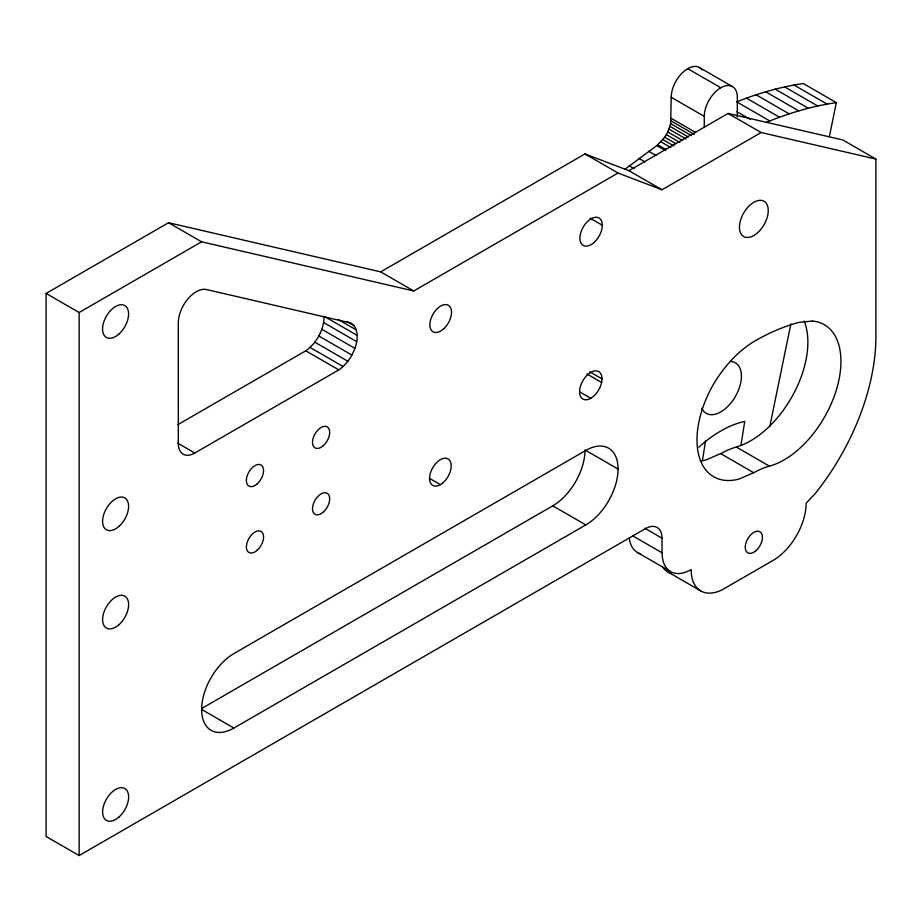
<?xml version="1.0" encoding="UTF-8"?>
<svg xmlns="http://www.w3.org/2000/svg" width="922" height="922" viewBox="0 0 922 922"><rect width="100%" height="100%" fill="white"/><g stroke="black" fill="none" stroke-linecap="round" stroke-linejoin="round"><path stroke-width="1.38" d="M624.932 169.245L656.844 145.572L664.75 137.228L667.793 131.938L670.651 123.617L671.216 97.294A23.373 13.496 -60 0 1 683.456 71.789A23.373 13.496 -60 0 1 702.045 69.945M177.923 424.604L305.77 350.809C316.742 342.996 323.933 329.811 324.175 316.304M356.745 341.682C357.782 335.078 357.24 326.722 350.798 323.011L206.551 289.554A25.378 14.648 -60 0 0 187.961 298.866A25.378 14.648 -60 0 0 178.303 322.827L178.315 443.459A23.373 13.496 -60 0 0 194.842 453.002L338.823 369.883C348.228 363.337 354.405 352.792 356.745 341.682L323.691 322.596M601.997 378.861A15.847 9.151 -60 0 0 586.046 376.337A15.847 9.151 -60 0 0 583.58 399.399A15.847 9.151 -60 0 0 601.617 382.434L601.997 378.861L589.757 371.797M702.46 460.458L705.607 440.601M740.908 445.51L744.734 421.4A112.968 65.22 -60 0 0 698.795 447.251M769.766 426.644L790.892 323.806M829.397 136.421L836.335 102.607L803.281 83.533C780.45 86.818 758.149 93.306 736.759 101.881L769.812 120.966C791.203 112.392 813.504 105.903 836.335 102.607M632.63 535.786L662.008 552.751L661.996 538.171A23.373 13.496 -60 0 0 645.458 528.629L79.154 855.547L46.1 836.461L46.1 293.427L168.553 222.721L380.694 271.875L413.748 290.96L618.028 173.025L661.973 189.771L761.134 132.526L875.888 159.057L875.9 336.68A172.621 99.68 -60 0 1 814.864 493.985L806.174 503.158L805.863 508.287A46.734 26.98 -60 0 1 773.097 560.392L724.196 588.651A46.757 27.003 -60 0 1 691.408 574.394L691.154 569.577A41.202 23.73 -60.2 0 1 662.1 552.693M46.1 293.427L79.154 312.5L201.607 241.806L413.748 290.96M380.694 271.875L584.974 153.939L628.919 170.685L661.973 189.771M628.919 170.685L728.08 113.441L842.835 139.971L875.888 159.057M202.079 708.257L552.762 505.832A45.604 26.335 -60 0 0 585.009 449.971L618.051 469.056A45.604 26.335 -60 0 1 585.804 524.918L233.888 728.057A45.604 26.335 -60 0 1 201.63 709.444A45.604 26.335 -60 0 1 233.877 653.594L585.804 450.432A45.604 26.335 -60 0 1 618.063 469.056M700.42 461.081A80.364 46.4 -60 0 0 706.068 459.94L722.087 452.944A85.147 49.166 -60 0 1 736.355 447.055L769.409 466.14A80.352 46.4 -60 0 0 836.623 389.061A80.352 46.4 -60 0 0 812.513 321.052M812.513 321.04L798.832 322.4A245.863 141.953 -60 0 0 757.63 339.4C738.971 349.634 724.577 365.93 713.64 383.955A80.364 46.4 -60 0 0 739.121 479.025L755.141 472.029A85.147 49.166 -60 0 1 769.409 466.14M766.159 122.499L769.812 120.966M794.026 85.031L827.08 104.105M784.668 86.899L817.722 105.984M775.229 89.157L808.283 108.231M765.709 91.785L798.763 110.859M756.121 94.782L789.174 113.867M699.429 67.513L732.483 86.599M746.463 98.147L779.516 117.232M687.743 68.677L720.797 87.751A23.373 13.496 -60 0 1 737.323 97.294L737.323 116.944M736.805 111.631L750.266 119.411M728.08 113.441L761.134 132.526M671.216 97.294L704.27 116.379L704.27 127.605M671.216 118.35L695.695 132.491M671.066 120.92L694.335 134.358M670.651 123.617L691.465 135.638M669.948 126.383L688.319 136.986M668.992 129.172L686.141 139.072M667.793 131.938L682.487 140.421M666.376 134.647L679.837 142.414M664.75 137.228L675.768 143.59M662.953 139.648L673.97 146.01M661.005 141.873L670.801 147.532M657.755 144.835L666.329 149.779M656.844 145.572L665.407 150.517M648.604 151.231L655.945 155.472M638.877 158.365L645.008 161.892M629.207 165.81L634.106 168.634M584.974 153.939L618.028 173.025M590.068 218.18L602.308 225.245M586.922 373.952L601.617 382.434M720.774 453.682L753.827 472.767M579.765 391.908L590.783 398.269M346.799 321.478L354.14 325.72M337.971 319.346L356.33 329.949M168.553 222.721L201.607 241.806M325.397 317.018L357.217 335.389M321.882 329.315L354.935 348.401M318.862 336L351.916 355.085M644.847 528.283L661.996 538.171M314.84 342.189L347.894 361.274M310.08 347.456L343.134 366.541M305.77 350.809L338.823 369.883M637.505 552.532L670.559 571.617M667.77 571.882L700.824 590.967M552.762 505.832L585.804 524.918M429.364 478.288L440.382 484.649M177.704 443.113L194.842 453.002M202.056 709.686L233.888 728.057M79.154 312.5L79.154 855.547M671.009 573.323A46.757 27.095 -60.3 0 1 662.538 566.984M640.364 553.799A41.202 23.868 -60.2 0 1 629.219 537.906M804.134 321.006A80.352 46.204 -59.8 0 1 793.243 394.432A80.352 46.204 -59.8 0 1 736.39 446.893M731.1 361.505A29.17 16.838 -60 0 1 734.396 398.131A29.17 16.838 -60 0 1 701.734 408.192M704.27 116.379A23.373 13.496 -60 0 1 720.797 87.751M443.505 328.993A15.305 8.84 -60 0 0 448.357 305.286A15.305 8.84 -60 0 0 430.24 321.34A15.305 8.84 -60 0 0 443.505 328.993M323.311 445.683A12.159 7.019 -60 0 0 327.16 426.851A12.159 7.019 -60 0 0 312.788 439.61A12.159 7.019 -60 0 0 323.311 445.683M323.322 512.102A12.159 7.019 -60 0 0 327.172 493.27A12.159 7.019 -60 0 0 312.788 506.017A12.159 7.019 -60 0 0 323.322 512.102M118.996 817.019A18.405 10.626 -60 0 0 124.827 788.517A18.405 10.626 -60 0 0 103.057 807.822A18.405 10.626 -60 0 0 118.996 817.019M257.203 550.261A12.159 7.019 -60 0 0 261.053 531.429A12.159 7.019 -60 0 0 246.681 544.187A12.159 7.019 -60 0 0 257.203 550.261M443.182 482.609A15.305 8.84 -60 0 0 448.034 458.902A15.305 8.84 -60 0 0 429.929 474.957A15.305 8.84 -60 0 0 443.182 482.609M593.999 242.532A15.847 9.151 -60 0 0 599.023 217.984A15.847 9.151 -60 0 0 580.284 234.614A15.847 9.151 -60 0 0 593.999 242.532M118.95 334.064A18.405 10.626 -60 0 0 124.781 305.551A18.405 10.626 -60 0 0 103.01 324.855A18.405 10.626 -60 0 0 118.95 334.064M118.961 526.404A18.405 10.626 -60 0 0 124.793 497.903A18.405 10.626 -60 0 0 103.022 517.207A18.405 10.626 -60 0 0 118.961 526.404M118.984 624.678A18.405 10.626 -60 0 0 124.816 596.165A18.405 10.626 -60 0 0 103.045 615.47A18.405 10.626 -60 0 0 118.984 624.678M257.203 483.843A12.159 7.019 -60 0 0 261.053 465.022A12.159 7.019 -60 0 0 246.67 477.769A12.159 7.019 -60 0 0 257.203 483.843M756.063 550.595A12.159 7.019 -60 0 0 759.912 531.764A12.159 7.019 -60 0 0 745.529 544.522A12.159 7.019 -60 0 0 756.063 550.595M753.839 235.502A20.376 11.744 -59.9 0 0 766.332 203.37A20.376 11.744 -59.9 0 0 741.369 217.823A20.376 11.744 -59.9 0 0 753.839 235.502"/></g></svg>
